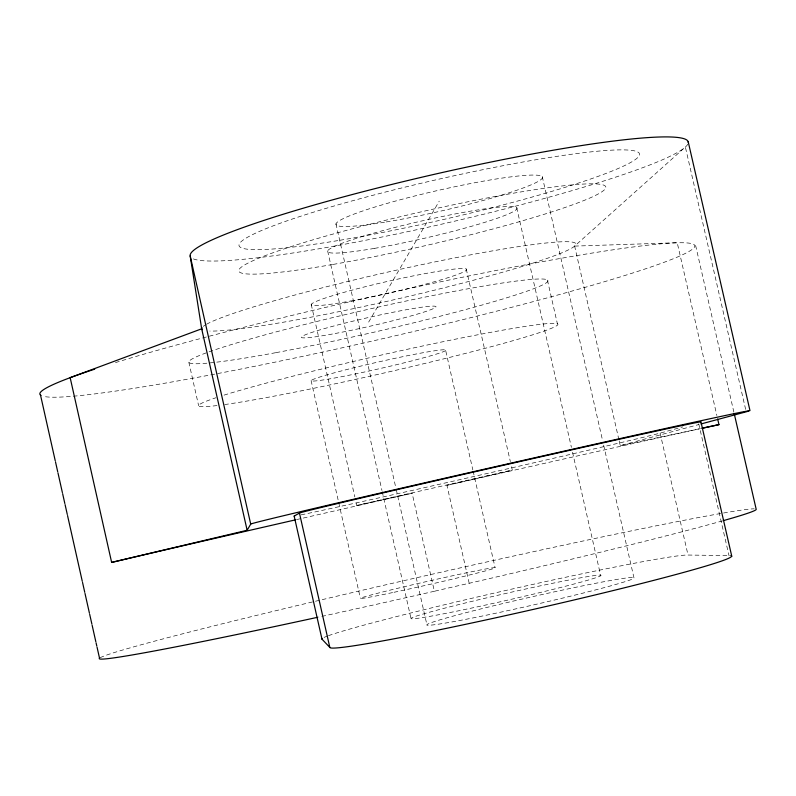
<?xml version="1.0" encoding="UTF-8"?>
<svg xmlns="http://www.w3.org/2000/svg" width="796" height="796" viewBox="0 0 796 796"><rect width="100%" height="100%" fill="white"/><g stroke="black" fill="none" stroke-linecap="round" stroke-linejoin="round"><path stroke-width="0.6" stroke-dasharray="3.98 2.98" d="M722.599 520.843A336.897 8.557 -12.8 0 1 469.192 583.279A79.879 2.328 -12.8 0 0 434.387 591.259L412.139 493.261L356.747 505.45L355.941 501.788M469.192 583.279L446.944 485.371L512.306 470.118L510.644 462.844M368.647 322.121L439.243 201.149M618.9 439.7L574.632 246.093L685.356 147.001L745.643 409.442M356.757 505.42L512.325 470.078M301.127 514.853A188.642 1.194 -12.8 0 0 490.187 472.774A188.642 1.194 -12.8 0 0 660.103 433.104L682.888 426.885M619.179 440.894L620.263 445.651L698.788 424.547M620.263 445.651L700.639 428.537M574.632 246.093L677.227 242.74L716.878 415.532M328.44 635.676A188.821 6.716 -12.8 0 1 516.425 588.065A188.821 6.716 -12.8 0 1 688.023 555.041L728.987 555.598A206.134 8 -12.8 0 1 731.206 555.827M695.614 245.476L733.962 412.507M698.759 423.81L728.987 555.598M660.103 433.104L688.023 555.041M542.245 176.533L602.532 440.288M603.637 445.123L634.054 578.214A106.316 4.119 -12.8 0 1 474.426 617.636A106.316 4.119 -12.8 0 1 482.933 608.403A106.316 4.119 -12.8 0 1 634.054 578.214M547.429 280.142L557.409 323.833M516.684 207.647L571.419 447.402M572.523 452.247L600.721 575.747A97.42 3.463 -12.8 0 1 453.62 611.806A97.42 3.463 -12.8 0 1 463.282 603.477A97.42 3.463 -12.8 0 1 600.721 575.747M466.247 269.038L510.365 461.63M445.68 350.509A69.093 3.393 -12.8 0 1 340.688 376.876A69.093 3.393 -12.8 0 1 349.016 368.986A69.093 3.393 -12.8 0 1 445.68 350.509L472.844 469.909M473.123 471.113L495.072 567.598M335.962 223.865L395.91 488.107M396.189 489.321L426.984 625.079M327.654 250.989L381.961 490.475M382.239 491.689L411.035 618.691M311.246 304.51L354.837 496.943M311.097 380.597L338.499 501.619M338.768 502.833L360.419 598.443M188.811 362.14L198.642 405.741M324.062 637.437A188.821 6.716 -12.8 0 1 327.534 636.004M115.47 362.598A336.21 21.611 -12.8 0 1 632.512 247.078A336.21 21.611 -12.8 0 1 490.764 312.659A336.21 21.611 -12.8 0 1 42.914 396.159M206.532 324.251A191.846 14.169 -12.8 0 1 490.913 251.158A191.846 14.169 -12.8 0 1 501.172 272.63A191.846 14.169 -12.8 0 1 209.776 331.046M203.298 326.36A191.846 14.169 -12.8 0 1 205.557 324.818M687.784 144.166A255.476 25.114 -12.9 0 1 442.079 224.074A255.476 25.114 -12.9 0 1 191.1 257.566M434.387 591.259A336.897 8.557 -12.8 0 1 318.619 617.079M100.137 657.794A336.897 8.557 -12.8 0 1 421.9 576.553A336.897 8.557 -12.8 0 1 754.15 508.823M296.49 519.619A336.668 1.532 -12.8 0 1 412.139 493.261M446.944 485.371A336.668 1.532 -12.8 0 1 700.48 428.626M224.024 395.134A184.174 9.054 -12.8 0 1 494.017 331.743A184.174 9.054 -12.8 0 1 495.132 345.643A184.174 9.054 -12.8 0 1 224.78 404.537M217.019 405.562A184.174 9.054 -12.8 0 1 215.965 397.731M394.01 592.284A69.212 1.751 -12.8 0 0 495.331 567.697A69.212 1.751 -12.8 0 0 394.189 589.139A69.212 1.751 -12.8 0 0 394.01 592.284M350.857 300.978A79.69 5.88 -12.8 0 0 466.665 269.496A79.69 5.88 -12.8 0 0 349.325 290.878A79.69 5.88 -12.8 0 0 350.857 300.978M374.488 248.382A97.142 8.726 -12.9 0 0 517.042 208.403A97.142 8.726 -12.9 0 0 375.443 232.661A97.142 8.726 -12.9 0 0 374.488 248.382M386.279 221.945A105.987 10.388 -12.9 0 0 542.554 177.458A105.987 10.388 -12.9 0 0 388.876 202.91A105.987 10.388 -12.9 0 0 386.279 221.945M276.053 352.628A184.115 11.781 -12.8 0 0 547.937 281.147A184.115 11.781 -12.8 0 0 281.137 330.559A184.115 11.781 -12.8 0 0 276.053 352.628M333.156 264.411A188.284 16.945 -12.9 0 0 605.836 187.14A188.284 16.945 -12.9 0 0 327.823 235.526A188.284 16.945 -12.9 0 0 333.156 264.411M339.972 240.253A205.487 20.179 -12.9 0 0 639.566 154.126A205.487 20.179 -12.9 0 0 338.151 204.831A205.487 20.179 -12.9 0 0 339.972 240.253M335.116 333.514A69.073 4.418 -12.8 0 0 435.979 306.818A69.073 4.418 -12.8 0 0 334.728 325.763A69.073 4.418 -12.8 0 0 335.116 333.514"/><path stroke-width="1.19" d="M190.184 255.934L201.677 328.808L70.157 377.662L111.639 562.404L247.138 530.275L250.71 524.126L190.184 255.934A255.476 25.114 -12.9 0 1 438.676 173.329A255.476 25.114 -12.9 0 1 688.281 142.693M731.206 555.827A206.134 8 -12.8 0 1 541.917 607.438A206.134 8 -12.8 0 1 329.823 647.427L321.982 639.158L294.162 516.077L299.455 513.082A205.915 1.433 -12.8 0 1 509.231 463.959A205.915 1.433 -12.8 0 1 700.52 422.029M700.977 423.96L746.19 411.811A256.004 1.781 -12.8 0 0 522.723 460.476A256.004 1.781 -12.8 0 0 250.71 524.126M701.813 428.288L718.967 424.636L717.664 418.945M688.192 141.668L749.981 410.617M734.24 413.711L756.2 509.331A336.897 8.557 -12.8 0 1 723.763 520.514M700.928 421.8L731.813 556.454M299.455 513.082L329.823 647.427M201.677 328.808L247.138 530.275M40.526 395.134L55.252 460.794M55.501 461.889L57.71 471.749M57.959 472.844L62.377 492.565M62.625 493.659L64.834 503.52M65.083 504.614L67.292 514.475M67.541 515.569L82.296 581.359M82.545 582.453L84.754 592.333M85.003 593.428L89.431 613.179M89.679 614.283L91.898 624.163M92.137 625.258L95.828 641.725M96.077 642.82L96.813 646.123M97.062 647.218L99.53 658.202A336.897 8.557 -12.8 0 0 317.435 617.338M321.982 639.158A188.821 6.716 -12.8 0 1 322.251 638.482M111.639 562.404A336.668 1.532 -12.8 0 1 295.296 519.897M702.669 428.149A336.668 1.532 -12.8 0 1 718.967 424.636M202.313 329.703A191.846 14.169 -12.8 0 1 202.005 327.693M41.004 395.443A336.21 21.611 -12.8 0 1 94.714 369.155M294.58 516.087A188.642 1.194 -12.8 0 1 294.162 516.077"/></g></svg>
